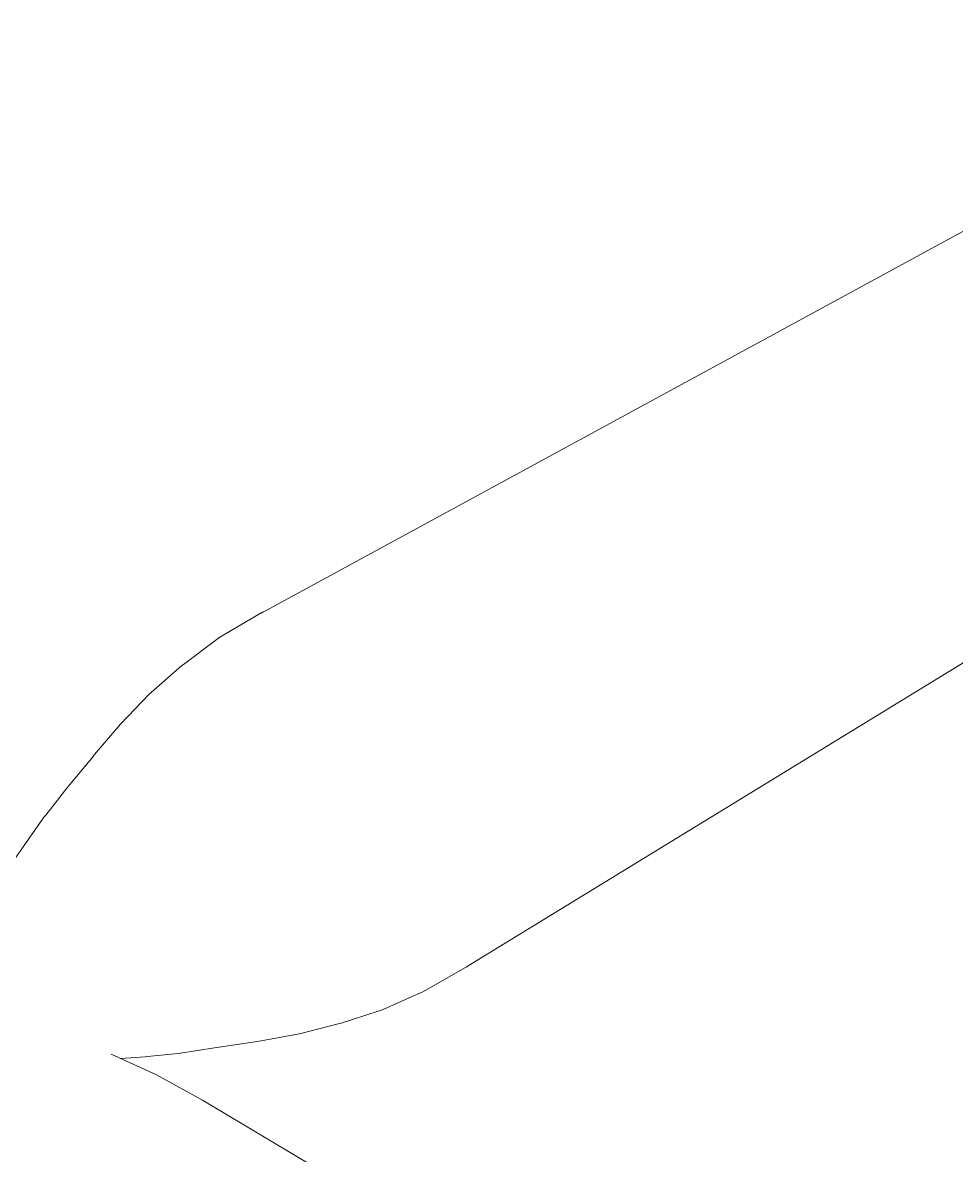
# Model space of a CAD drawing. Header units: metres. Extents: x -6536.4 to -6472.4, y -4878.1 to -4801.3.
# Drawn here: x -6513.874 to -6513.211, y -4822.403 to -4821.599 of the extents above; entities that cross this region are included whole.
import ezdxf

# ---------------------------------------------------------------- set-up
doc = ezdxf.new("R2010")
doc.units = ezdxf.units.M
doc.layers.add('A-Masse', color=70, linetype='Continuous', lineweight=18)
doc.layers.add('poteaux', color=7, linetype='Continuous', lineweight=25)

# ---------------------------------------------------------------- blocks, each defined once
blk = doc.blocks.new('POTEAU+8_35')
at = {"layer": 'A-Masse', "color": 7, "linetype": 'Continuous', "lineweight": 18}
for p, q in [((1.94659, 1.40357), (1.17615, 0.98446)), ((1.32166, 0.733), (2.0693, 1.1907)), ((1.17614, 0.98455), (1.14641, 0.96712)), ((1.17713, 0.98504), (1.17614, 0.98455)), ((1.17794, 0.98544), (1.17713, 0.98504)), ((1.14534, 0.96648), (1.12049, 0.94774)), ((1.14641, 0.96712), (1.14534, 0.96648)), ((1.11943, 0.94696), (1.09752, 0.92787)), ((1.12049, 0.94774), (1.11943, 0.94696)), ((1.0759, 0.90544), (1.09645, 0.92693)), ((1.09752, 0.92787), (1.09645, 0.92693)), ((1.0759, 0.90544), (1.05746, 0.88379)), ((1.05633, 0.88247), (1.03889, 0.86139)), ((1.05746, 0.88379), (1.05633, 0.88247)), ((1.03889, 0.86139), (1.03776, 0.85998)), ((1.03776, 0.85998), (1.02269, 0.84082)), ((1.0216, 0.83944), (1.00886, 0.82127)), ((1.02269, 0.84082), (1.0216, 0.83944)), ((1.00886, 0.82127), (1.00787, 0.81991)), ((1.00787, 0.81991), (1.00127, 0.81041)), ((1.29046, 0.71534), (1.32086, 0.73246)), ((1.32086, 0.73246), (1.32172, 0.73293)), ((1.32172, 0.73293), (1.32323, 0.73396)), ((1.26066, 0.70212), (1.28943, 0.71488)), ((1.28943, 0.71488), (1.29046, 0.71534)), ((1.23181, 0.6928), (1.25947, 0.70173)), ((1.25947, 0.70173), (1.26066, 0.70212)), ((1.20298, 0.68548), (1.23047, 0.69249)), ((1.23047, 0.69249), (1.23181, 0.6928)), ((1.17316, 0.68007), (1.20143, 0.68519)), ((1.20143, 0.68519), (1.20298, 0.68548)), ((1.14435, 0.67566), (1.17154, 0.67982)), ((1.17154, 0.67982), (1.17316, 0.68007)), ((1.10144, 0.65634), (1.06922, 0.67099)), ((1.07584, 0.66797), (1.09339, 0.66918)), ((1.09339, 0.66918), (1.09492, 0.66928)), ((1.09492, 0.66928), (1.11683, 0.67158)), ((1.11683, 0.67158), (1.1184, 0.67174)), ((1.1184, 0.67174), (1.1427, 0.67542)), ((1.1427, 0.67542), (1.14435, 0.67566)), ((1.13416, 0.63827), (1.10144, 0.65634)), ((1.40961, 0.47434), (1.13416, 0.63827))]:
    blk.add_line(p, q, dxfattribs=at)
blk = doc.blocks.new('POTEAU+8_44')
at = {"layer": 'A-Masse', "color": 7, "linetype": 'Continuous', "lineweight": 18}
for p, q in [((1.94659, 1.40357), (1.17615, 0.98446)), ((1.32166, 0.733), (2.0693, 1.1907)), ((1.17614, 0.98455), (1.14641, 0.96712)), ((1.17713, 0.98504), (1.17614, 0.98455)), ((1.17794, 0.98544), (1.17713, 0.98504)), ((1.14534, 0.96648), (1.12049, 0.94774)), ((1.14641, 0.96712), (1.14534, 0.96648)), ((1.11943, 0.94696), (1.09752, 0.92787)), ((1.12049, 0.94774), (1.11943, 0.94696)), ((1.0759, 0.90544), (1.09645, 0.92693)), ((1.09752, 0.92787), (1.09645, 0.92693)), ((1.0759, 0.90544), (1.05746, 0.88379)), ((1.05633, 0.88247), (1.03889, 0.86139)), ((1.05746, 0.88379), (1.05633, 0.88247)), ((1.03889, 0.86139), (1.03776, 0.85998)), ((1.03776, 0.85998), (1.02269, 0.84082)), ((1.0216, 0.83944), (1.00886, 0.82127)), ((1.02269, 0.84082), (1.0216, 0.83944)), ((1.00886, 0.82127), (1.00787, 0.81991)), ((1.00787, 0.81991), (1.00127, 0.81041)), ((1.29046, 0.71534), (1.32086, 0.73246)), ((1.32086, 0.73246), (1.32172, 0.73293)), ((1.32172, 0.73293), (1.32323, 0.73396)), ((1.26066, 0.70212), (1.28943, 0.71488)), ((1.28943, 0.71488), (1.29046, 0.71534)), ((1.23181, 0.6928), (1.25947, 0.70173)), ((1.25947, 0.70173), (1.26066, 0.70212)), ((1.20298, 0.68548), (1.23047, 0.69249)), ((1.23047, 0.69249), (1.23181, 0.6928)), ((1.17316, 0.68007), (1.20143, 0.68519)), ((1.20143, 0.68519), (1.20298, 0.68548)), ((1.14435, 0.67566), (1.17154, 0.67982)), ((1.17154, 0.67982), (1.17316, 0.68007)), ((1.10144, 0.65634), (1.06922, 0.67099)), ((1.07584, 0.66797), (1.09339, 0.66918)), ((1.09339, 0.66918), (1.09492, 0.66928)), ((1.09492, 0.66928), (1.11683, 0.67158)), ((1.11683, 0.67158), (1.1184, 0.67174)), ((1.1184, 0.67174), (1.1427, 0.67542)), ((1.1427, 0.67542), (1.14435, 0.67566)), ((1.13416, 0.63827), (1.10144, 0.65634)), ((1.40961, 0.47434), (1.13416, 0.63827))]:
    blk.add_line(p, q, dxfattribs=at)

msp = doc.modelspace()

# ---------------------------------------------------------------- block references
at = {"layer": 'poteaux'}
for name in ['POTEAU+8_35', 'POTEAU+8_44']:
    msp.add_blockref(name, (-6514.88077, -4823.00262, 17230.21135), dxfattribs=at)

doc.saveas('drawing.dxf')
